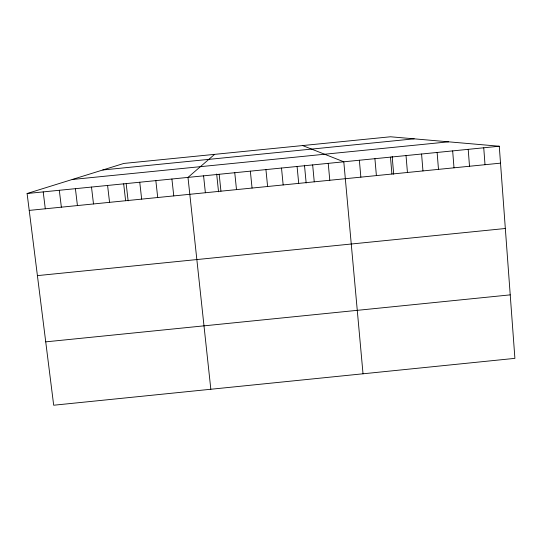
<?xml version="1.0" encoding="UTF-8"?>
<svg xmlns="http://www.w3.org/2000/svg" width="542" height="542" viewBox="0 0 542 542"><rect width="100%" height="100%" fill="white"/><g stroke="black" fill="none" stroke-linecap="round" stroke-linejoin="round"><path stroke-width="0.81" d="M214.618 154.355L187.986 177.403L210.831 389.264M27.1 193.514L123.847 163.433L390.491 136.774L499.27 146.232L514.9 358.364L53.685 405.226L27.1 193.514L499.27 146.232M102.804 169.978L414.176 138.833M72.188 179.497L448.613 141.828M29.221 210.398L500.517 163.149M37.412 275.621L505.334 228.5M45.731 341.86L510.225 294.868M302.605 145.561L343.797 161.801L363.025 373.797M43.204 191.902L45.298 208.785M59.308 190.289L61.368 207.18M75.406 188.677L77.431 205.567M91.496 187.065L93.495 203.955M107.587 185.452L109.559 202.342M126.184 183.853L128.136 200.858M123.671 183.846L125.615 200.736M139.755 182.234L141.665 199.124M155.839 180.622L157.715 197.518M171.909 179.016L173.765 195.906M203.582 175.845L205.371 192.742M219.171 174.28L220.94 191.177M216.671 174.009L218.534 191.793M234.761 172.722L236.495 189.619M250.35 171.157L252.057 188.06M265.932 169.599L267.606 186.502M281.508 168.04L283.161 184.944M297.084 166.482L298.71 183.379M312.659 164.917L314.252 181.821M304.475 165.215L306.162 183.006M328.228 163.359L329.793 180.262M359.36 160.242L360.864 177.153M374.915 158.684L376.392 175.594M390.47 157.126L391.92 174.036M406.026 155.568L407.442 172.478M392.171 156.435L393.688 174.233M421.574 154.016L422.963 170.926M437.123 152.458L438.485 169.368M452.665 150.9L454 167.817M468.207 149.341L469.507 166.258M483.742 147.79L485.015 164.707"/></g></svg>
